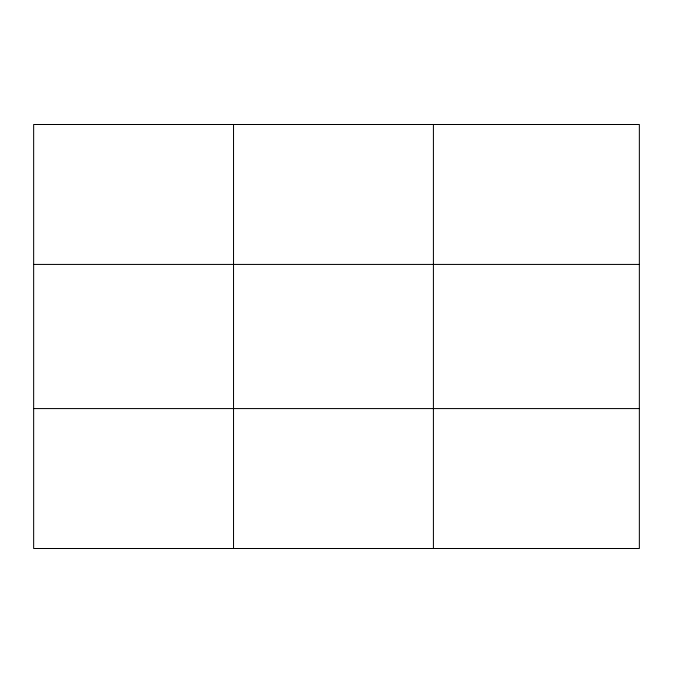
<?xml version="1.0" encoding="UTF-8"?>
<svg xmlns="http://www.w3.org/2000/svg" width="673" height="673" viewBox="0 0 673 673"><rect width="100%" height="100%" fill="white"/><g stroke="black" fill="none" stroke-linecap="round" stroke-linejoin="round"><path stroke-width="1.01" d="M233.531 124.497L233.531 548.503M433.412 124.497L433.412 548.503M639.35 264.422L639.35 124.497L33.65 124.497L33.65 548.503L639.35 548.503L639.35 264.422L33.65 264.422M33.65 408.578L639.35 408.578"/></g></svg>
